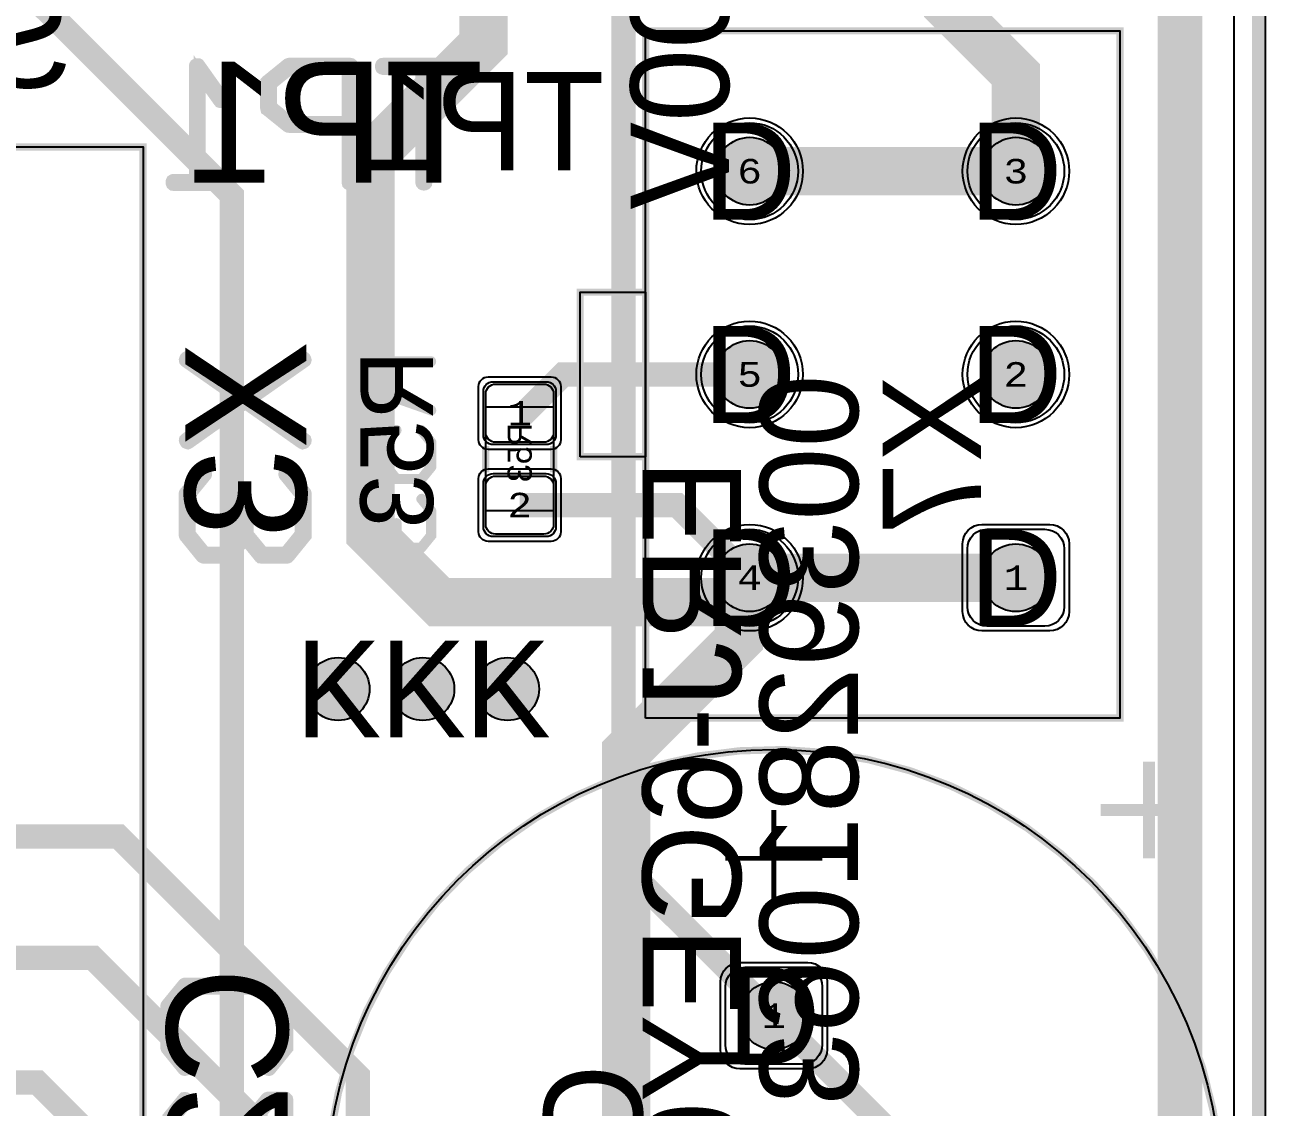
# Model space of a CAD drawing. Extents: x -2 to 260, y -54 to 137.
# Drawn here: x 234.53 to 260.15, y 34.86 to 57.22 of the extents above; entities that cross this region are included whole.
import ezdxf
from ezdxf.enums import TextEntityAlignment as Align

# ---------------------------------------------------------------- set-up
doc = ezdxf.new("R2010")
doc.units = 0
doc.header["$MEASUREMENT"] = 0
for name, color, linetype in [('ASSEMBLY_OUTLINES_BTM', 191, 'CONTINUOUS'), ('ASSEMBLY_PART_NUMBERS_BTM', 191, 'CONTINUOUS'), ('ASSEMBLY_REF_DES_BTM', 191, 'CONTINUOUS'), ('BOARD_OUTLINE', 10, 'CONTINUOUS'), ('DRILL_DRAWING', 21, 'CONTINUOUS'), ('GENERATED_SILKSCREEN_BTM', 255, 'CONTINUOUS'), ('MANUFACTURING_OUTLINES', 10, 'CONTINUOUS'), ('MOUNTING_HOLES_LAYER_BOT17', 42, 'CONTINUOUS'), ('MOUNTING_HOLES_LAYER_TOP', 42, 'CONTINUOUS'), ('PART_HOLES_LAYER_BOTTOM', 30, 'CONTINUOUS'), ('PART_HOLES_LAYER_TOP', 30, 'CONTINUOUS'), ('PART_PADS_LAYER_BOTTOM', 230, 'CONTINUOUS'), ('PART_PADS_LAYER_TOP', 150, 'CONTINUOUS'), ('PART_PADS_SMD_BTM', 230, 'CONTINUOUS'), ('PIN_NUMBERS_BTM', 8, 'CONTINUOUS'), ('PIN_NUMBERS_TOP', 8, 'CONTINUOUS'), ('PLACEMENT_OUTLINES_BTM', 222, 'CONTINUOUS'), ('ROUTE_BORDER', 151, 'CONTINUOUS'), ('SILKSCREEN_OUTLINES_BTM', 211, 'CONTINUOUS'), ('SILKSCREEN_REF_DES_BTM', 211, 'CONTINUOUS'), ('SOLDERMASK_PADS_BTM', 102, 'CONTINUOUS'), ('SOLDERMASK_PADS_TOP', 102, 'CONTINUOUS'), ('SOLDERPASTE_PADS_BTM', 254, 'CONTINUOUS'), ('TRACES_LAYER_BOTTOM', 230, 'CONTINUOUS'), ('TRACES_LAYER_TOP', 150, 'CONTINUOUS')]:
    doc.layers.add(name, color=color, linetype=linetype)
doc.styles.add('COURIER_NEW', font='COUR.TTF')
doc.styles.add('VERIBEST_GERBER_0', font='txt')

msp = doc.modelspace()

# ---------------------------------------------------------------- hatches: boundary and pattern name
at = {"layer": 'MOUNTING_HOLES_LAYER_BOT17'}
h = msp.add_hatch(color=256, dxfattribs=at)
edge = h.paths.add_edge_path()
edge.add_arc((241, 43.5), 0.65, 0, 360)
h = msp.add_hatch(color=256, dxfattribs=at)
edge = h.paths.add_edge_path()
edge.add_arc((242.75, 43.5), 0.65, 0, 360)
h = msp.add_hatch(color=256, dxfattribs=at)
edge = h.paths.add_edge_path()
edge.add_arc((244.5, 43.5), 0.65, 0, 360)
at = {"layer": 'MOUNTING_HOLES_LAYER_TOP'}
h = msp.add_hatch(color=256, dxfattribs=at)
edge = h.paths.add_edge_path()
edge.add_arc((241, 43.5), 0.65, 0, 360)
h = msp.add_hatch(color=256, dxfattribs=at)
edge = h.paths.add_edge_path()
edge.add_arc((242.75, 43.5), 0.65, 0, 360)
h = msp.add_hatch(color=256, dxfattribs=at)
edge = h.paths.add_edge_path()
edge.add_arc((244.5, 43.5), 0.65, 0, 360)
at = {"layer": 'PART_HOLES_LAYER_BOTTOM'}
h = msp.add_hatch(color=256, dxfattribs=at)
edge = h.paths.add_edge_path()
edge.add_arc((249.5, 54.2), 0.7, 0, 360)
h = msp.add_hatch(color=256, dxfattribs=at)
edge = h.paths.add_edge_path()
edge.add_arc((255, 54.2), 0.7, 0, 360)
h = msp.add_hatch(color=256, dxfattribs=at)
edge = h.paths.add_edge_path()
edge.add_arc((249.5, 50), 0.7, 0, 360)
h = msp.add_hatch(color=256, dxfattribs=at)
edge = h.paths.add_edge_path()
edge.add_arc((255, 50), 0.7, 0, 360)
h = msp.add_hatch(color=256, dxfattribs=at)
edge = h.paths.add_edge_path()
edge.add_arc((249.5, 45.8), 0.7, 0, 360)
h = msp.add_hatch(color=256, dxfattribs=at)
edge = h.paths.add_edge_path()
edge.add_arc((255, 45.8), 0.7, 0, 360)
h = msp.add_hatch(color=256, dxfattribs=at)
edge = h.paths.add_edge_path()
edge.add_arc((250, 36.75), 0.7, 0, 360)
at = {"layer": 'PART_HOLES_LAYER_TOP'}
h = msp.add_hatch(color=256, dxfattribs=at)
edge = h.paths.add_edge_path()
edge.add_arc((249.5, 54.2), 0.7, 0, 360)
h = msp.add_hatch(color=256, dxfattribs=at)
edge = h.paths.add_edge_path()
edge.add_arc((255, 54.2), 0.7, 0, 360)
h = msp.add_hatch(color=256, dxfattribs=at)
edge = h.paths.add_edge_path()
edge.add_arc((249.5, 50), 0.7, 0, 360)
h = msp.add_hatch(color=256, dxfattribs=at)
edge = h.paths.add_edge_path()
edge.add_arc((255, 50), 0.7, 0, 360)
h = msp.add_hatch(color=256, dxfattribs=at)
edge = h.paths.add_edge_path()
edge.add_arc((249.5, 45.8), 0.7, 0, 360)
h = msp.add_hatch(color=256, dxfattribs=at)
edge = h.paths.add_edge_path()
edge.add_arc((255, 45.8), 0.7, 0, 360)
h = msp.add_hatch(color=256, dxfattribs=at)
edge = h.paths.add_edge_path()
edge.add_arc((250, 36.75), 0.7, 0, 360)

# ---------------------------------------------------------------- linework, layer by layer
at = {"layer": 'ASSEMBLY_OUTLINES_BTM'}
for points in [[(247.35, 42.9), (247.35, 57.1), (257.15, 57.1), (257.15, 42.9)], [(227.67, 3.7), (227.67, 54.7), (236.97, 54.7), (236.97, 3.7)], [(246, 48.3), (246, 51.7), (247.35, 51.7), (247.35, 48.3)], [(244.05, 47.18), (244.05, 49.33), (245.45, 49.33), (245.45, 47.18)]]:
    msp.add_lwpolyline(points, close=True, dxfattribs=at)
at = {"layer": 'ASSEMBLY_OUTLINES_BTM', "const_width": 0.1}
for points in [[(250, 39), (250, 41)], [(249, 40), (251, 40)]]:
    msp.add_lwpolyline(points, dxfattribs=at)
at = {"layer": 'ASSEMBLY_OUTLINES_BTM'}
msp.add_circle((250, 33), 9.25, dxfattribs=at)
at = {"layer": 'BOARD_OUTLINE', "const_width": 0.25}
msp.add_lwpolyline([(0, 1.5), (0, 118.5, -0.414213562), (1.5, 120), (258.5, 120, -0.414213562), (260, 118.5), (260, 1.5, -0.414213562), (258.5, 0), (1.5, 0, -0.414213562)], format="xyb", close=True, dxfattribs=at)
at = {"layer": 'GENERATED_SILKSCREEN_BTM', "const_width": 0.15}
for points in [[(247.35, 42.9), (247.35, 57.1), (257.15, 57.1), (257.15, 42.9)], [(227.67, 3.7), (227.67, 54.7), (236.97, 54.7), (236.97, 3.7)], [(246, 48.3), (246, 51.7), (247.35, 51.7), (247.35, 48.3)]]:
    msp.add_lwpolyline(points, close=True, dxfattribs=at)
at = {"layer": 'GENERATED_SILKSCREEN_BTM'}
for points, const_width in [([(238.5775, 54.02), (238.5975, 54.015), (238.61, 54.005), (238.615, 53.9875), (238.6175, 53.9675), (238.615, 53.95), (238.61, 53.9325), (238.5975, 53.92), (238.5775, 53.9175), (237.6025, 53.9175), (237.585, 53.92), (237.57, 53.9325), (237.5625, 53.95), (237.56, 53.9675), (237.5625, 53.9875), (237.57, 54.005), (237.585, 54.015), (237.6025, 54.02), (238.0425, 54.02), (238.0425, 56.3675), (238.045, 56.385), (238.0525, 56.3975), (238.065, 56.405), (238.0825, 56.4075), (238.095, 56.41), (238.1075, 56.41), (238.1175, 56.405), (238.1275, 56.395), (238.615, 55.71), (238.62, 55.7), (238.6225, 55.6925), (238.6225, 55.675), (238.615, 55.66), (238.6025, 55.6475), (238.5875, 55.6375), (238.57, 55.6325), (238.56, 55.6325), (238.5525, 55.635), (238.54, 55.65), (238.14, 56.21), (238.14, 54.02), (238.5775, 54.02)], 0.25), ([(239.53, 55.4675), (239.5225, 55.4725), (239.52, 55.485), (239.515, 55.4975), (239.5125, 55.51), (239.5125, 56.025), (239.515, 56.0375), (239.52, 56.045), (239.52, 56.0525), (239.5225, 56.055), (239.5275, 56.0575), (239.53, 56.0625), (239.955, 56.4075), (239.9675, 56.4125), (239.9775, 56.415), (239.9875, 56.4175), (241.2475, 56.4175), (241.27, 56.4125), (241.285, 56.4), (241.2975, 56.385), (241.3025, 56.3675), (241.3025, 53.9675), (241.2975, 53.9475), (241.285, 53.935), (241.27, 53.9275), (241.2525, 53.925), (241.2325, 53.9275), (241.215, 53.935), (241.2025, 53.9475), (241.1975, 53.9675), (241.1975, 55.1175), (239.9875, 55.1175), (239.97, 55.12), (239.965, 55.1225), (239.96, 55.1225), (239.955, 55.125), (239.53, 55.4675)], 0.25), ([(241.1975, 56.315), (240.0025, 56.315), (239.6125, 56), (239.6125, 55.535), (240.0025, 55.2175), (241.1975, 55.2175), (241.1975, 56.315)], 0.25), ([(242.82, 53.9675), (242.8175, 53.95), (242.805, 53.935), (242.7875, 53.9275), (242.77, 53.925), (242.755, 53.9275), (242.7375, 53.935), (242.725, 53.95), (242.72, 53.9675), (242.72, 56.315), (241.9275, 56.315), (241.91, 56.32), (241.895, 56.33), (241.8875, 56.3475), (241.885, 56.365), (241.8875, 56.385), (241.895, 56.4025), (241.91, 56.415), (241.9275, 56.4175), (243.615, 56.4175), (243.6325, 56.415), (243.6475, 56.4025), (243.655, 56.385), (243.6575, 56.365), (243.655, 56.3475), (243.6475, 56.33), (243.6325, 56.32), (243.615, 56.315), (242.82, 56.315), (242.82, 53.9675)], 0.25), ([(240.3075, 48.6675), (239.17, 49.47), (240.3075, 50.27), (240.3175, 50.2775), (240.3225, 50.285), (240.325, 50.295), (240.325, 50.3025), (240.32, 50.32), (240.3125, 50.335), (240.3, 50.3475), (240.2825, 50.3575), (240.265, 50.36), (240.2475, 50.3525), (239.08, 49.535), (237.9125, 50.3525), (237.895, 50.36), (237.8775, 50.3575), (237.86, 50.35), (237.8475, 50.3375), (237.84, 50.32), (237.835, 50.3025), (237.8375, 50.285), (237.85, 50.27), (238.99, 49.47), (237.85, 48.6675), (237.8375, 48.655), (237.835, 48.6375), (237.84, 48.62), (237.8475, 48.605), (237.86, 48.59), (237.8775, 48.5825), (237.895, 48.5775), (237.9125, 48.585), (239.08, 49.41), (240.2475, 48.585), (240.2675, 48.5775), (240.285, 48.5825), (240.3025, 48.59), (240.315, 48.605), (240.325, 48.62), (240.3275, 48.6375), (240.3225, 48.655), (240.3075, 48.6675)], 0.25), ([(242.024, 49.23475), (242.021, 49.23025), (242.0135, 49.22875), (242.006, 49.22425), (241.9985, 49.22425), (241.6895, 49.22425), (241.682, 49.22425), (241.6775, 49.22875), (241.673, 49.22875), (241.6715, 49.23025), (241.67, 49.23175), (241.6655, 49.23475), (241.46, 49.48975), (241.457, 49.49725), (241.4555, 49.50175), (241.454, 49.50925), (241.454, 50.26525), (241.457, 50.27875), (241.4645, 50.28625), (241.4735, 50.29525), (241.484, 50.29825), (242.924, 50.29825), (242.936, 50.29525), (242.9435, 50.28775), (242.948, 50.27875), (242.9495, 50.26825), (242.948, 50.25625), (242.9435, 50.24575), (242.936, 50.23825), (242.924, 50.23525), (242.234, 50.23525), (242.234, 49.53025), (242.933, 49.28425), (242.9435, 49.27825), (242.9495, 49.26775), (242.951, 49.25575), (242.948, 49.24675), (242.9435, 49.23775), (242.9345, 49.23025), (242.9255, 49.22575), (242.9135, 49.22875), (242.2145, 49.47475), (242.024, 49.23475)], 0.15), ([(241.5155, 50.23525), (241.5155, 49.51675), (241.7045, 49.28425), (241.9835, 49.28425), (242.174, 49.51675), (242.174, 50.23525), (241.5155, 50.23525)], 0.15), ([(241.97, 48.59725), (241.9715, 48.60325), (241.973, 48.60775), (241.976, 48.61375), (242.141, 48.81775), (241.5155, 48.81775), (241.5155, 47.83825), (241.5125, 47.82775), (241.5065, 47.81875), (241.496, 47.81425), (241.4855, 47.81275), (241.4735, 47.81425), (241.463, 47.81875), (241.457, 47.82775), (241.454, 47.83825), (241.454, 48.85075), (241.457, 48.86125), (241.4645, 48.86875), (241.4735, 48.87775), (241.484, 48.88075), (242.2055, 48.88075), (242.216, 48.87925), (242.2235, 48.87475), (242.228, 48.86875), (242.231, 48.85825), (242.234, 48.85075), (242.2355, 48.84475), (242.234, 48.83725), (242.2295, 48.83125), (242.03, 48.58675), (242.03, 48.10225), (242.2205, 47.86825), (242.7035, 47.86825), (242.891, 48.10225), (242.891, 48.58675), (242.693, 48.83125), (242.6885, 48.84175), (242.6885, 48.85075), (242.6945, 48.85975), (242.702, 48.86875), (242.7125, 48.87475), (242.723, 48.87625), (242.729, 48.87625), (242.7335, 48.87475), (242.741, 48.86725), (242.948, 48.61375), (242.951, 48.60925), (242.951, 48.60325), (242.954, 48.59725), (242.954, 48.09175), (242.954, 48.08725), (242.9525, 48.08575), (242.9525, 48.08425), (242.951, 48.08125), (242.951, 48.07825), (242.948, 48.07225), (242.741, 47.81875), (242.7365, 47.81425), (242.7335, 47.81275), (242.7245, 47.80975), (242.7185, 47.80825), (242.2055, 47.80825), (242.1995, 47.80975), (242.1905, 47.81275), (242.1875, 47.81275), (242.186, 47.81425), (242.183, 47.81725), (242.18, 47.81875), (241.976, 48.07225), (241.973, 48.07975), (241.9715, 48.08425), (241.97, 48.09175), (241.97, 48.59725)], 0.15), ([(240.32, 47.5575), (239.9775, 47.98), (239.965, 47.9925), (239.9575, 47.995), (239.95, 47.995), (239.9325, 47.9925), (239.915, 47.9825), (239.9025, 47.97), (239.8925, 47.955), (239.89, 47.9375), (239.895, 47.92), (240.2275, 47.5125), (240.2275, 46.705), (239.9125, 46.315), (239.4475, 46.315), (239.13, 46.7), (239.13, 47.115), (239.125, 47.135), (239.115, 47.1475), (239.0975, 47.155), (239.08, 47.1575), (239.0625, 47.155), (239.045, 47.1475), (239.035, 47.135), (239.03, 47.115), (239.03, 46.7), (238.7125, 46.315), (238.2475, 46.315), (237.9325, 46.705), (237.9325, 47.5125), (238.265, 47.92), (238.27, 47.9375), (238.2675, 47.955), (238.26, 47.97), (238.245, 47.9825), (238.23, 47.9925), (238.2125, 47.995), (238.2025, 47.995), (238.195, 47.9925), (238.1825, 47.98), (237.84, 47.5575), (237.8375, 47.55), (237.835, 47.5425), (237.8325, 47.54), (237.83, 47.53), (237.83, 46.6875), (237.8325, 46.675), (237.835, 46.67), (237.8375, 46.6625), (237.84, 46.655), (238.1825, 46.2325), (238.195, 46.225), (238.205, 46.2225), (238.2125, 46.2175), (238.2225, 46.215), (238.7375, 46.215), (238.745, 46.2175), (238.7625, 46.2225), (238.775, 46.225), (238.78, 46.2325), (239.08, 46.6), (239.38, 46.2325), (239.385, 46.23), (239.39, 46.225), (239.3925, 46.2225), (239.3975, 46.2225), (239.415, 46.2175), (239.4225, 46.215), (239.9375, 46.215), (239.95, 46.2175), (239.96, 46.2225), (239.97, 46.225), (239.9775, 46.2325), (240.32, 46.655), (240.325, 46.665), (240.3275, 46.6675), (240.3275, 46.675), (240.33, 46.6775), (240.33, 46.68), (240.33, 46.6875), (240.33, 47.53), (240.3275, 47.54), (240.325, 47.55), (240.32, 47.5575)], 0.25), ([(242.948, 47.19625), (242.7425, 47.44975), (242.735, 47.45725), (242.7305, 47.45875), (242.726, 47.45875), (242.7155, 47.45725), (242.705, 47.45125), (242.6975, 47.44375), (242.6915, 47.43475), (242.69, 47.42425), (242.693, 47.41375), (242.8925, 47.16925), (242.8925, 46.68475), (242.7035, 46.45075), (242.4245, 46.45075), (242.234, 46.68175), (242.234, 46.93075), (242.231, 46.94275), (242.225, 46.95025), (242.2145, 46.95475), (242.204, 46.95625), (242.1935, 46.95475), (242.183, 46.95025), (242.177, 46.94275), (242.174, 46.93075), (242.174, 46.68175), (241.9835, 46.45075), (241.7045, 46.45075), (241.5155, 46.68475), (241.5155, 47.16925), (241.715, 47.41375), (241.718, 47.42425), (241.7165, 47.43475), (241.712, 47.44375), (241.703, 47.45125), (241.694, 47.45725), (241.6835, 47.45875), (241.6775, 47.45875), (241.673, 47.45725), (241.6655, 47.44975), (241.46, 47.19625), (241.4585, 47.19175), (241.457, 47.18725), (241.4555, 47.18575), (241.454, 47.17975), (241.454, 46.67425), (241.4555, 46.66675), (241.457, 46.66375), (241.4585, 46.65925), (241.46, 46.65475), (241.6655, 46.40125), (241.673, 46.39675), (241.679, 46.39525), (241.6835, 46.39225), (241.6895, 46.39075), (241.9985, 46.39075), (242.003, 46.39225), (242.0135, 46.39525), (242.021, 46.39675), (242.024, 46.40125), (242.204, 46.62175), (242.384, 46.40125), (242.387, 46.39975), (242.39, 46.39675), (242.3915, 46.39525), (242.3945, 46.39525), (242.405, 46.39225), (242.4095, 46.39075), (242.7185, 46.39075), (242.726, 46.39225), (242.732, 46.39525), (242.738, 46.39675), (242.7425, 46.40125), (242.948, 46.65475), (242.951, 46.66075), (242.9525, 46.66225), (242.9525, 46.66675), (242.954, 46.66825), (242.954, 46.66975), (242.954, 46.67425), (242.954, 47.17975), (242.9525, 47.18575), (242.951, 47.19175), (242.948, 47.19625)], 0.15), ([(257.75, 40), (257.75, 42)], 0.25), ([(256.75, 41), (258.75, 41)], 0.25), ([(239.94, 36.97), (239.5975, 37.39), (239.59, 37.4025), (239.58, 37.405), (239.57, 37.41), (239.5575, 37.4125), (237.8425, 37.4125), (237.83, 37.41), (237.82, 37.405), (237.815, 37.4), (237.81, 37.3975), (237.8025, 37.39), (237.46, 36.97), (237.4575, 36.9625), (237.455, 36.955), (237.4525, 36.9525), (237.45, 36.9425), (237.45, 36.1), (237.4525, 36.0875), (237.455, 36.0825), (237.4575, 36.075), (237.46, 36.0675), (237.8025, 35.645), (237.815, 35.635), (237.835, 35.63), (237.8475, 35.6325), (237.8625, 35.6375), (237.8725, 35.645), (237.8825, 35.6575), (237.89, 35.67), (237.8925, 35.6825), (237.8925, 35.695), (237.885, 35.705), (237.5525, 36.1175), (237.5525, 36.925), (237.8675, 37.31), (239.5325, 37.31), (239.8475, 36.925), (239.8475, 36.1175), (239.515, 35.705), (239.51, 35.695), (239.5075, 35.6825), (239.51, 35.67), (239.5175, 35.6575), (239.5275, 35.645), (239.54, 35.6375), (239.5525, 35.6325), (239.57, 35.63), (239.585, 35.635), (239.5975, 35.645), (239.94, 36.0675), (239.945, 36.0775), (239.9475, 36.08), (239.9475, 36.0875), (239.95, 36.09), (239.95, 36.0925), (239.95, 36.1), (239.95, 36.9425), (239.9475, 36.9525), (239.945, 36.9625), (239.94, 36.97)], 0.25), ([(237.5525, 34.5675), (237.885, 34.975), (237.89, 34.9925), (237.8875, 35.0075), (237.88, 35.025), (237.865, 35.035), (237.85, 35.045), (237.8325, 35.0475), (237.815, 35.045), (237.8025, 35.0325), (237.46, 34.6125)], 0.25), ([(239.95, 33.32), (239.95, 35.005), (239.945, 35.025), (239.9325, 35.0375), (239.92, 35.05), (239.9, 35.055), (239.5575, 35.055), (239.55, 35.0525), (239.5325, 35.0475), (239.525, 35.0425), (239.52, 35.0375), (239.515, 35.0325), (238.16, 33.37)], 0.25), ([(238.2275, 33.2875), (239.58, 34.9525), (239.8475, 34.9525), (239.8475, 33.32)], 0.25)]:
    msp.add_lwpolyline(points, dxfattribs=dict(at, const_width=const_width))
at = {"layer": 'GENERATED_SILKSCREEN_BTM', "const_width": 0.15}
for points in [[(244.050005, 47.980492, 0.000011097), (244.049995, 47.980485), (244.049995, 48.519515, 0.000011097), (244.050005, 48.519508), (244.050005, 47.980492)], [(245.450005, 47.980485, 0.000011097), (245.449995, 47.980492), (245.449995, 48.519508, 0.000011097), (245.450005, 48.519515), (245.450005, 47.980485)], [(259.250005, 33, -0.654321613), (243.716306, 26.211938, 0.00000556), (243.716304, 26.211954, 43.700356941), (243.122248, 26.814619, 0.000005613), (243.122232, 26.814622, -1.454546338), (259.250005, 33)]]:
    msp.add_lwpolyline(points, format="xyb", dxfattribs=at)
at = {"layer": 'MANUFACTURING_OUTLINES'}
msp.add_lwpolyline([(260.150405, 1.5, -0.414213562), (258.5, -0.150405), (1.5, -0.150405, -0.414213562), (-0.150405, 1.5), (-0.150405, 118.5, -0.414213562), (1.5, 120.150405), (258.5, 120.150405, -0.414213562), (260.150405, 118.5)], format="xyb", close=True, dxfattribs=at)
at = {"layer": 'MOUNTING_HOLES_LAYER_BOT17'}
for centre in [(241, 43.5), (242.75, 43.5), (244.5, 43.5)]:
    msp.add_circle(centre, 0.65, dxfattribs=at)
at = {"layer": 'MOUNTING_HOLES_LAYER_TOP'}
for centre in [(241, 43.5), (242.75, 43.5), (244.5, 43.5)]:
    msp.add_circle(centre, 0.65, dxfattribs=at)
at = {"layer": 'PART_HOLES_LAYER_BOTTOM'}
for centre in [(249.5, 54.2), (255, 54.2), (249.5, 50), (255, 50), (249.5, 45.8), (255, 45.8), (250, 36.75)]:
    msp.add_circle(centre, 0.7, dxfattribs=at)
at = {"layer": 'PART_HOLES_LAYER_TOP'}
for centre in [(249.5, 54.2), (255, 54.2), (249.5, 50), (255, 50), (249.5, 45.8), (255, 45.8), (250, 36.75)]:
    msp.add_circle(centre, 0.7, dxfattribs=at)
at = {"layer": 'PART_PADS_LAYER_BOTTOM'}
for points in [[(254.4, 44.8, -0.414213562), (254, 45.2), (254, 46.4, -0.414213562), (254.4, 46.8), (255.6, 46.8, -0.414213562), (256, 46.4), (256, 45.2, -0.414213562), (255.6, 44.8)], [(250.6, 37.75, -0.414213562), (251, 37.35), (251, 36.15, -0.414213562), (250.6, 35.75), (249.4, 35.75, -0.414213562), (249, 36.15), (249, 37.35, -0.414213562), (249.4, 37.75)]]:
    msp.add_lwpolyline(points, format="xyb", close=True, dxfattribs=at)
for centre in [(249.5, 54.2), (255, 54.2), (249.5, 50), (255, 50), (249.5, 45.8)]:
    msp.add_circle(centre, 1, dxfattribs=at)
at = {"layer": 'PART_PADS_LAYER_TOP'}
for points in [[(254.4, 44.8, -0.414213562), (254, 45.2), (254, 46.4, -0.414213562), (254.4, 46.8), (255.6, 46.8, -0.414213562), (256, 46.4), (256, 45.2, -0.414213562), (255.6, 44.8)], [(250.6, 37.75, -0.414213562), (251, 37.35), (251, 36.15, -0.414213562), (250.6, 35.75), (249.4, 35.75, -0.414213562), (249, 36.15), (249, 37.35, -0.414213562), (249.4, 37.75)]]:
    msp.add_lwpolyline(points, format="xyb", close=True, dxfattribs=at)
for centre in [(249.5, 54.2), (255, 54.2), (249.5, 50), (255, 50), (249.5, 45.8)]:
    msp.add_circle(centre, 1, dxfattribs=at)
at = {"layer": 'PART_PADS_SMD_BTM'}
for points in [[(245.5, 48.75, -0.414213562), (245.3, 48.55), (244.2, 48.55, -0.414213562), (244, 48.75), (244, 49.65, -0.414213562), (244.2, 49.85), (245.3, 49.85, -0.414213562), (245.5, 49.65)], [(245.5, 46.85, -0.414213562), (245.3, 46.65), (244.2, 46.65, -0.414213562), (244, 46.85), (244, 47.75, -0.414213562), (244.2, 47.95), (245.3, 47.95, -0.414213562), (245.5, 47.75)]]:
    msp.add_lwpolyline(points, format="xyb", close=True, dxfattribs=at)
at = {"layer": 'PLACEMENT_OUTLINES_BTM'}
for points in [[(247.35, 42.9), (247.35, 57.1), (257.15, 57.1), (257.15, 42.9)], [(227.67, 3.7), (227.67, 54.7), (236.97, 54.7), (236.97, 3.7)], [(244.05, 47.18), (244.05, 49.33), (245.45, 49.33), (245.45, 47.18)]]:
    msp.add_lwpolyline(points, close=True, dxfattribs=at)
msp.add_circle((250, 33), 9.25, dxfattribs=at)
at = {"layer": 'ROUTE_BORDER'}
msp.add_lwpolyline([(0.635, 0.635), (0.635, 119.5), (259.5, 119.5), (259.5, 0.635)], close=True, dxfattribs=at)
at = {"layer": 'SILKSCREEN_OUTLINES_BTM'}
for points in [[(247.35, 42.9), (247.35, 57.1), (257.15, 57.1), (257.15, 42.9)], [(227.67, 3.7), (227.67, 54.7), (236.97, 54.7), (236.97, 3.7)], [(246, 48.3), (246, 51.7), (247.35, 51.7), (247.35, 48.3)], [(244.05, 47.18), (244.05, 49.33), (245.45, 49.33), (245.45, 47.18)]]:
    msp.add_lwpolyline(points, close=True, dxfattribs=at)
at = {"layer": 'SILKSCREEN_OUTLINES_BTM', "const_width": 0.25}
for points in [[(257.75, 40), (257.75, 42)], [(256.75, 41), (258.75, 41)]]:
    msp.add_lwpolyline(points, dxfattribs=at)
at = {"layer": 'SILKSCREEN_OUTLINES_BTM'}
msp.add_circle((250, 33), 9.25, dxfattribs=at)
msp.add_circle((250, 33), 9.25, dxfattribs=at)
at = {"layer": 'SOLDERMASK_PADS_BTM'}
for points in [[(245.6, 48.65, -0.414213562), (245.4, 48.45), (244.1, 48.45, -0.414213562), (243.9, 48.65), (243.9, 49.75, -0.414213562), (244.1, 49.95), (245.4, 49.95, -0.414213562), (245.6, 49.75)], [(245.6, 46.75, -0.414213562), (245.4, 46.55), (244.1, 46.55, -0.414213562), (243.9, 46.75), (243.9, 47.85, -0.414213562), (244.1, 48.05), (245.4, 48.05, -0.414213562), (245.6, 47.85)], [(254.3, 44.7, -0.414213562), (253.9, 45.1), (253.9, 46.5, -0.414213562), (254.3, 46.9), (255.7, 46.9, -0.414213562), (256.1, 46.5), (256.1, 45.1, -0.414213562), (255.7, 44.7)], [(250.7, 37.85, -0.414213562), (251.1, 37.45), (251.1, 36.05, -0.414213562), (250.7, 35.65), (249.3, 35.65, -0.414213562), (248.9, 36.05), (248.9, 37.45, -0.414213562), (249.3, 37.85)]]:
    msp.add_lwpolyline(points, format="xyb", close=True, dxfattribs=at)
for centre in [(249.5, 54.2), (255, 54.2), (249.5, 50), (255, 50), (249.5, 45.8)]:
    msp.add_circle(centre, 1.1, dxfattribs=at)
at = {"layer": 'SOLDERMASK_PADS_TOP'}
for points in [[(254.3, 44.7, -0.414213562), (253.9, 45.1), (253.9, 46.5, -0.414213562), (254.3, 46.9), (255.7, 46.9, -0.414213562), (256.1, 46.5), (256.1, 45.1, -0.414213562), (255.7, 44.7)], [(250.7, 37.85, -0.414213562), (251.1, 37.45), (251.1, 36.05, -0.414213562), (250.7, 35.65), (249.3, 35.65, -0.414213562), (248.9, 36.05), (248.9, 37.45, -0.414213562), (249.3, 37.85)]]:
    msp.add_lwpolyline(points, format="xyb", close=True, dxfattribs=at)
for centre in [(249.5, 54.2), (255, 54.2), (249.5, 50), (255, 50), (249.5, 45.8)]:
    msp.add_circle(centre, 1.1, dxfattribs=at)
at = {"layer": 'SOLDERPASTE_PADS_BTM'}
for points in [[(245.45, 48.8, -0.414213562), (245.25, 48.6), (244.25, 48.6, -0.414213562), (244.05, 48.8), (244.05, 49.6, -0.414213562), (244.25, 49.8), (245.25, 49.8, -0.414213562), (245.45, 49.6)], [(245.45, 46.9, -0.414213562), (245.25, 46.7), (244.25, 46.7, -0.414213562), (244.05, 46.9), (244.05, 47.7, -0.414213562), (244.25, 47.9), (245.25, 47.9, -0.414213562), (245.45, 47.7)]]:
    msp.add_lwpolyline(points, format="xyb", close=True, dxfattribs=at)
at = {"layer": 'TRACES_LAYER_BOTTOM'}
for points, const_width in [([(257.5, 26.1), (257.5, 27.15), (258.176173, 27.826173), (258.176173, 102.573827), (244.25, 116.5), (242.85, 116.5)], 0.5), ([(253.6, 61), (253.6, 57.6), (255, 56.2), (255, 54.2)], 1), ([(233.59, 29.02), (238.805179, 34.235179), (238.805179, 53.699821), (233.275, 59.23), (231.5, 59.23)], 0.5), ([(244, 59), (244, 56.820421), (241.667968, 54.488389), (241.667968, 46.714213), (243.086035, 45.296146), (249.278533, 45.296146)], 1), ([(249.5, 54.2), (255, 54.2)], 1), ([(244.75, 49.2), (244.85, 49.2), (245.65, 50), (249.5, 50)], 0.5), ([(244.75, 47.3), (248, 47.3), (249.5, 45.8)], 0.5), ([(255, 45.8), (249.5, 45.8)], 1), ([(249.278533, 45.296146), (249.5, 45.296146), (249.5, 45.8)], 0.25), ([(250, 29.25), (246.952214, 32.297786), (246.952214, 42.198681), (249.278533, 44.525), (249.278533, 45.296146)], 1), ([(256.85, 22.75), (256.85, 24.203123), (254.537226, 26.515897), (254.537226, 32.212774), (250, 36.75)], 0.5)]:
    msp.add_lwpolyline(points, dxfattribs=dict(at, const_width=const_width))
at = {"layer": 'TRACES_LAYER_TOP', "const_width": 0.5}
for points in [[(242.85, 111), (248.045653, 111), (258.60021, 100.445443), (258.60021, 23.254247), (255.867569, 20.521606), (250.933656, 20.521606), (248.41205, 18), (247.5, 18)], [(250, 36.75), (246.893873, 39.856127), (246.893873, 61.381127), (245.525, 62.75), (244, 62.75)], [(247.5, 20), (247.5, 21.486331), (244.6326, 24.353731), (242.851189, 24.353731), (241.408058, 25.796862), (241.408058, 35.506088), (236.459557, 40.454589), (230.045411, 40.454589), (223, 47.5)], [(245.5, 20), (243.91095, 20), (239.977872, 23.933078), (239.977872, 33.898204), (235.931193, 37.944883), (229.852711, 37.944883), (224.797594, 43), (223, 43)], [(223, 41.5), (223.742463, 40.757537), (224.387359, 40.757537), (229.774896, 35.37), (234.786455, 35.37), (238.726294, 31.430161), (238.726294, 23.723597), (243.449891, 19), (246.5, 19), (247.5, 18)]]:
    msp.add_lwpolyline(points, dxfattribs=at)

# ---------------------------------------------------------------- texts
at = {"layer": 'ASSEMBLY_PART_NUMBERS_BTM', "style": 'VERIBEST_GERBER_0', "text_generation_flag": 2}
for s, p in [('ERJ-6GEY0R00V', (247.04, 75)), ('0039281063', (249.71, 50)), ('ERJ-6GEY0R00V', (247.29, 48.25))]:
    msp.add_text(s, height=2.032, rotation=90, dxfattribs=at).set_placement(p, align=Align.TOP_LEFT)
msp.add_text('SRF0905-202Y', height=2.032, dxfattribs=at).set_placement((235.5, 57.96), align=Align.TOP_LEFT)
at = {"layer": 'ASSEMBLY_REF_DES_BTM', "style": 'VERIBEST_GERBER_0', "text_generation_flag": 2}
msp.add_text('TP1', height=2.032, dxfattribs=at).set_placement((246.5, 56.25), align=Align.TOP_LEFT)
for s, height, p in [('X7', 2.032, (252.25, 50)), ('R53', 0.5, (244.5, 49)), ('C28', 2.032, (245.25, 35.75))]:
    msp.add_text(s, height=height, rotation=90, dxfattribs=at).set_placement(p, align=Align.TOP_LEFT)
at = {"layer": 'DRILL_DRAWING', "style": 'VERIBEST_GERBER_0'}
for s, p in [('D', (249.5, 54.2)), ('D', (255, 54.2)), ('D', (249.5, 50)), ('D', (255, 50)), ('D', (249.5, 45.8)), ('D', (255, 45.8)), ('K', (241, 43.5)), ('K', (242.75, 43.5)), ('K', (244.5, 43.5)), ('D', (250, 36.75))]:
    msp.add_text(s, height=2, dxfattribs=at).set_placement(p, align=Align.MIDDLE_CENTER)
at = {"layer": 'PIN_NUMBERS_BTM', "style": 'COURIER_NEW'}
for s, p in [('6', (249.5, 54.2)), ('3', (255, 54.2)), ('5', (249.5, 50)), ('2', (255, 50)), ('1', (244.75, 49.2)), ('2', (244.75, 47.3)), ('4', (249.5, 45.8)), ('1', (255, 45.8)), ('1', (250, 36.75))]:
    msp.add_text(s, height=0.508, dxfattribs=at).set_placement(p, align=Align.MIDDLE_CENTER)
at = {"layer": 'PIN_NUMBERS_TOP', "style": 'COURIER_NEW'}
for s, p in [('6', (249.5, 54.2)), ('3', (255, 54.2)), ('5', (249.5, 50)), ('2', (255, 50)), ('1', (244.75, 49.2)), ('2', (244.75, 47.3)), ('4', (249.5, 45.8)), ('1', (255, 45.8)), ('1', (250, 36.75))]:
    msp.add_text(s, height=0.508, dxfattribs=at).set_placement(p, align=Align.MIDDLE_CENTER)
at = {"layer": 'SILKSCREEN_REF_DES_BTM', "style": 'VERIBEST_GERBER_0', "text_generation_flag": 2}
msp.add_text('TP1', height=2.5, dxfattribs=at).set_placement((244, 56.46), align=Align.TOP_LEFT)
for s, height, p in [('X3', 2.5, (237.84, 50.7)), ('R53', 1.5, (241.46, 50.5)), ('C28', 2.5, (237.46, 37.75))]:
    msp.add_text(s, height=height, rotation=90, dxfattribs=at).set_placement(p, align=Align.TOP_LEFT)

doc.saveas('drawing.dxf')
